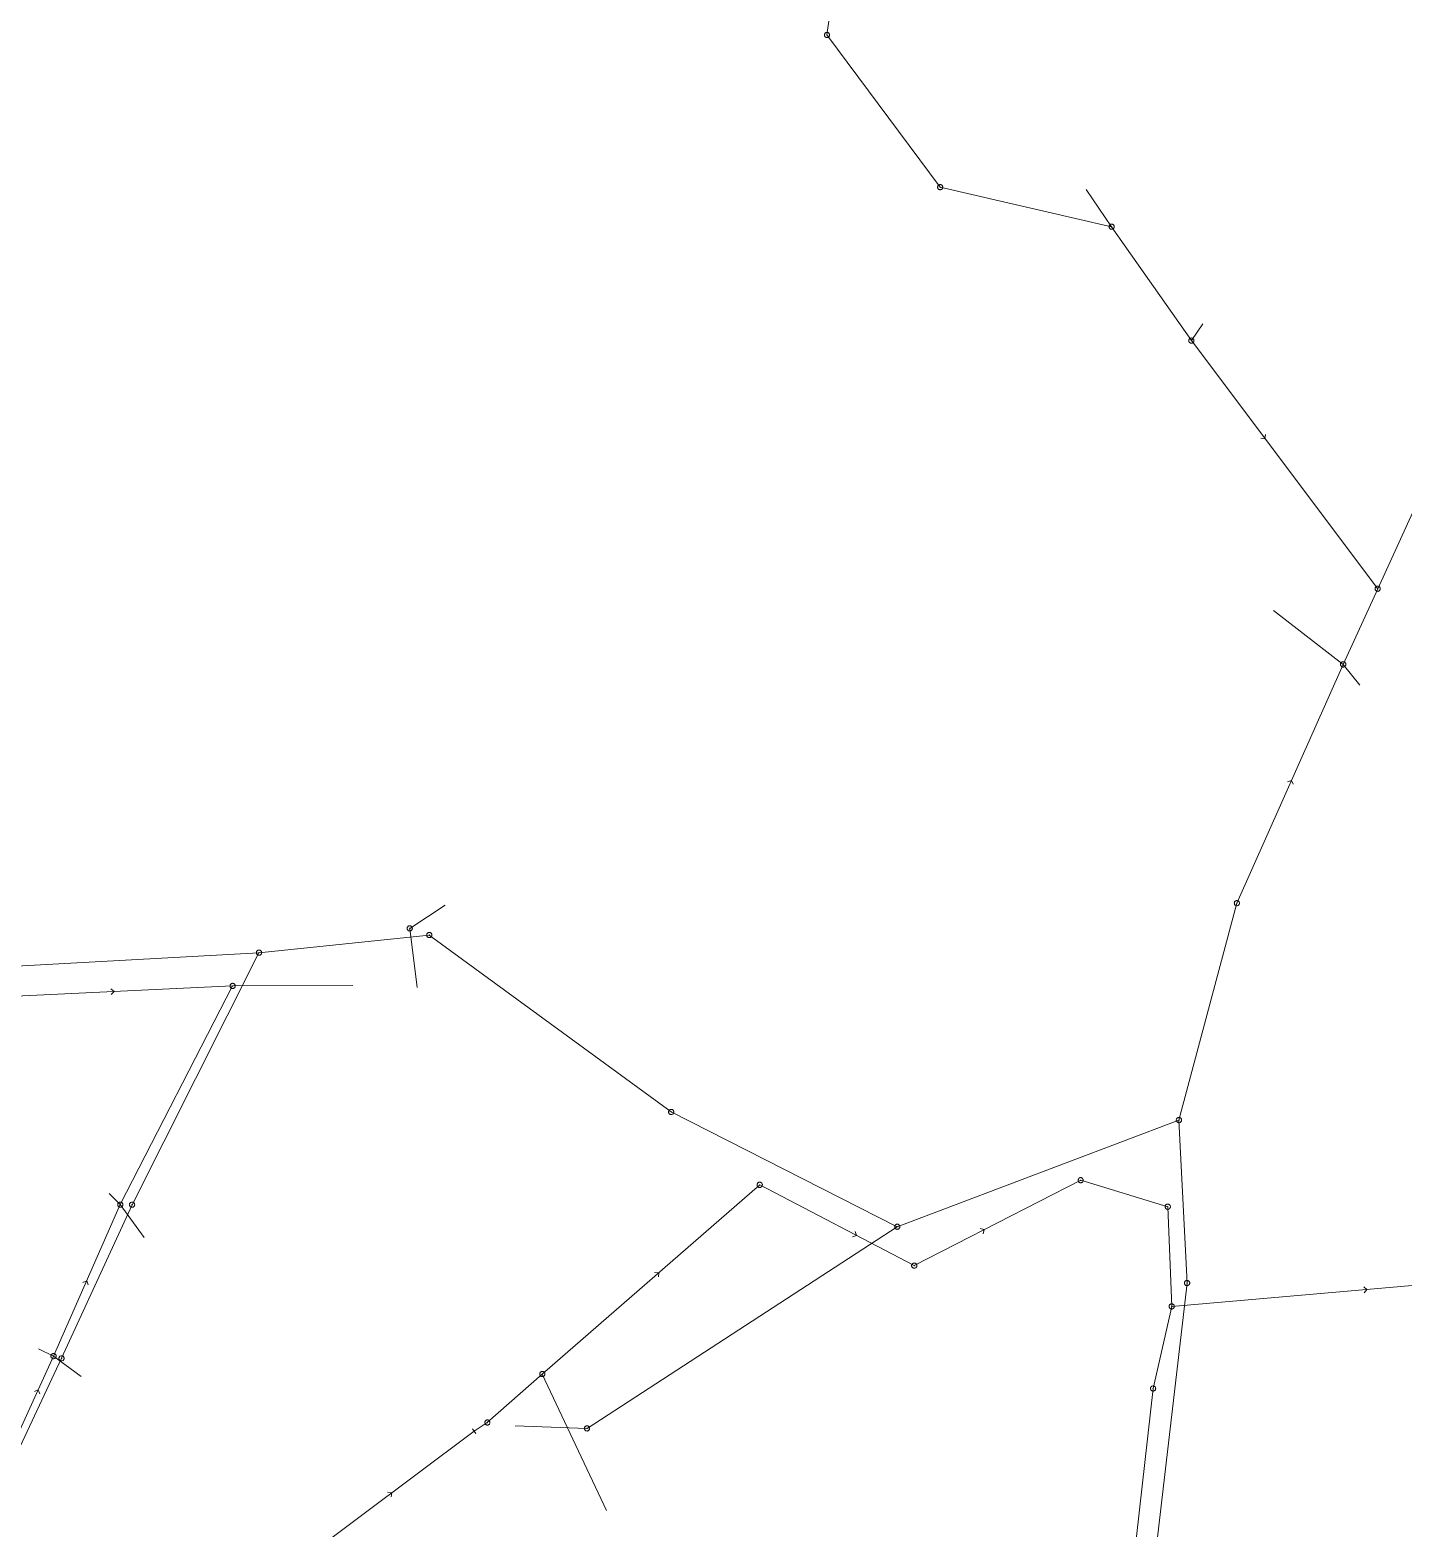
# Model space of a CAD drawing. Header units: metres. Extents: x 25504150 to 25508618, y 6694193 to 6702753.
# Drawn here: x 25504881.8 to 25505125.9, y 6697499.5 to 6697766 of the extents above; entities that cross this region are included whole.
import ezdxf

# ---------------------------------------------------------------- set-up
doc = ezdxf.new("R2010")
doc.units = ezdxf.units.M
for name, pattern in [('Sewer_node', [0]), ('Viemariputket', [0]), ('Viemarivarusteet', [0])]:
    doc.linetypes.add(name, pattern=pattern)
for name, color, linetype, lineweight in [('Sewer_node', 7, 'Sewer_node', 0), ('Viemariputket', 7, 'Viemariputket', 0), ('Viemarivarusteet', 7, 'Viemarivarusteet', 0)]:
    doc.layers.add(name, color=color, linetype=linetype, lineweight=lineweight)

msp = doc.modelspace()

# ---------------------------------------------------------------- linework, layer by layer
at = {"layer": 'Sewer_node', "color": 46, "linetype": 'Continuous', "true_color": 0x7f5f00}
msp.add_line((25504960.45, 6697517.16), (25504961.03, 6697516.33), dxfattribs=at)
at = {"layer": 'Sewer_node', "color": 46, "linetype": 'Continuous', "true_color": 0x7f5f00, "flags": 128}
for points, elevation in [([(25505023.96, 6697765.1), (25505023.95, 6697765.17), (25505023.94, 6697765.24), (25505023.91, 6697765.31), (25505023.87, 6697765.37), (25505023.83, 6697765.43), (25505023.77, 6697765.47), (25505023.71, 6697765.51), (25505023.64, 6697765.54), (25505023.57, 6697765.55), (25505023.5, 6697765.56), (25505023.43, 6697765.55), (25505023.36, 6697765.54), (25505023.29, 6697765.51), (25505023.23, 6697765.47), (25505023.17, 6697765.43), (25505023.13, 6697765.37), (25505023.09, 6697765.31), (25505023.06, 6697765.24), (25505023.05, 6697765.17), (25505023.04, 6697765.1), (25505023.05, 6697765.03), (25505023.06, 6697764.96), (25505023.09, 6697764.89), (25505023.13, 6697764.83), (25505023.17, 6697764.77), (25505023.23, 6697764.73), (25505023.29, 6697764.69), (25505023.36, 6697764.66), (25505023.43, 6697764.65), (25505023.5, 6697764.64), (25505023.57, 6697764.65), (25505023.64, 6697764.66), (25505023.71, 6697764.69), (25505023.77, 6697764.73), (25505023.83, 6697764.77), (25505023.87, 6697764.83), (25505023.91, 6697764.89), (25505023.94, 6697764.96), (25505023.95, 6697765.03)], 45.17), ([(25505044.09, 6697738.02), (25505044.08, 6697738.09), (25505044.07, 6697738.16), (25505044.04, 6697738.23), (25505044, 6697738.29), (25505043.96, 6697738.35), (25505043.9, 6697738.39), (25505043.84, 6697738.43), (25505043.77, 6697738.46), (25505043.7, 6697738.47), (25505043.63, 6697738.48), (25505043.56, 6697738.47), (25505043.49, 6697738.46), (25505043.42, 6697738.43), (25505043.36, 6697738.39), (25505043.3, 6697738.35), (25505043.26, 6697738.29), (25505043.22, 6697738.23), (25505043.19, 6697738.16), (25505043.18, 6697738.09), (25505043.17, 6697738.02), (25505043.18, 6697737.95), (25505043.19, 6697737.88), (25505043.22, 6697737.81), (25505043.26, 6697737.75), (25505043.3, 6697737.69), (25505043.36, 6697737.65), (25505043.42, 6697737.61), (25505043.49, 6697737.58), (25505043.56, 6697737.57), (25505043.63, 6697737.56), (25505043.7, 6697737.57), (25505043.77, 6697737.58), (25505043.84, 6697737.61), (25505043.9, 6697737.65), (25505043.96, 6697737.69), (25505044, 6697737.75), (25505044.04, 6697737.81), (25505044.07, 6697737.88), (25505044.08, 6697737.95)], 44.01), ([(25505074.59, 6697730.98), (25505074.58, 6697731.05), (25505074.57, 6697731.12), (25505074.54, 6697731.19), (25505074.5, 6697731.25), (25505074.46, 6697731.31), (25505074.4, 6697731.35), (25505074.34, 6697731.39), (25505074.27, 6697731.42), (25505074.2, 6697731.43), (25505074.13, 6697731.44), (25505074.06, 6697731.43), (25505073.99, 6697731.42), (25505073.92, 6697731.39), (25505073.86, 6697731.35), (25505073.8, 6697731.31), (25505073.76, 6697731.25), (25505073.72, 6697731.19), (25505073.69, 6697731.12), (25505073.68, 6697731.05), (25505073.67, 6697730.98), (25505073.68, 6697730.91), (25505073.69, 6697730.84), (25505073.72, 6697730.77), (25505073.76, 6697730.71), (25505073.8, 6697730.65), (25505073.86, 6697730.61), (25505073.92, 6697730.57), (25505073.99, 6697730.54), (25505074.06, 6697730.53), (25505074.13, 6697730.52), (25505074.2, 6697730.53), (25505074.27, 6697730.54), (25505074.34, 6697730.57), (25505074.4, 6697730.61), (25505074.46, 6697730.65), (25505074.5, 6697730.71), (25505074.54, 6697730.77), (25505074.57, 6697730.84), (25505074.58, 6697730.91)], 42.89), ([(25505088.77, 6697710.73), (25505088.76, 6697710.8), (25505088.75, 6697710.87), (25505088.72, 6697710.94), (25505088.68, 6697711), (25505088.64, 6697711.06), (25505088.58, 6697711.1), (25505088.52, 6697711.14), (25505088.45, 6697711.17), (25505088.38, 6697711.18), (25505088.31, 6697711.19), (25505088.24, 6697711.18), (25505088.17, 6697711.17), (25505088.1, 6697711.14), (25505088.04, 6697711.1), (25505087.98, 6697711.06), (25505087.94, 6697711), (25505087.9, 6697710.94), (25505087.87, 6697710.87), (25505087.86, 6697710.8), (25505087.85, 6697710.73), (25505087.86, 6697710.66), (25505087.87, 6697710.59), (25505087.9, 6697710.52), (25505087.94, 6697710.46), (25505087.98, 6697710.4), (25505088.04, 6697710.36), (25505088.1, 6697710.32), (25505088.17, 6697710.29), (25505088.24, 6697710.28), (25505088.31, 6697710.27), (25505088.38, 6697710.28), (25505088.45, 6697710.29), (25505088.52, 6697710.32), (25505088.58, 6697710.36), (25505088.64, 6697710.4), (25505088.68, 6697710.46), (25505088.72, 6697710.52), (25505088.75, 6697710.59), (25505088.76, 6697710.66)], 41.79), ([(25505121.9, 6697666.58), (25505121.89, 6697666.65), (25505121.88, 6697666.72), (25505121.85, 6697666.79), (25505121.81, 6697666.85), (25505121.77, 6697666.91), (25505121.71, 6697666.95), (25505121.65, 6697666.99), (25505121.58, 6697667.02), (25505121.51, 6697667.03), (25505121.44, 6697667.04), (25505121.37, 6697667.03), (25505121.3, 6697667.02), (25505121.23, 6697666.99), (25505121.17, 6697666.95), (25505121.11, 6697666.91), (25505121.07, 6697666.85), (25505121.03, 6697666.79), (25505121, 6697666.72), (25505120.99, 6697666.65), (25505120.98, 6697666.58), (25505120.99, 6697666.51), (25505121, 6697666.44), (25505121.03, 6697666.37), (25505121.07, 6697666.31), (25505121.11, 6697666.25), (25505121.17, 6697666.21), (25505121.23, 6697666.17), (25505121.3, 6697666.14), (25505121.37, 6697666.13), (25505121.44, 6697666.12), (25505121.51, 6697666.13), (25505121.58, 6697666.14), (25505121.65, 6697666.17), (25505121.71, 6697666.21), (25505121.77, 6697666.25), (25505121.81, 6697666.31), (25505121.85, 6697666.37), (25505121.88, 6697666.44), (25505121.89, 6697666.51)], 40.89), ([(25505115.77, 6697653.12), (25505115.76, 6697653.19), (25505115.75, 6697653.27), (25505115.72, 6697653.33), (25505115.68, 6697653.4), (25505115.63, 6697653.45), (25505115.58, 6697653.5), (25505115.51, 6697653.54), (25505115.45, 6697653.57), (25505115.37, 6697653.58), (25505115.3, 6697653.59), (25505115.23, 6697653.58), (25505115.15, 6697653.57), (25505115.09, 6697653.54), (25505115.02, 6697653.5), (25505114.97, 6697653.45), (25505114.92, 6697653.4), (25505114.88, 6697653.33), (25505114.85, 6697653.27), (25505114.84, 6697653.19), (25505114.83, 6697653.12), (25505114.84, 6697653.05), (25505114.85, 6697652.97), (25505114.88, 6697652.91), (25505114.92, 6697652.84), (25505114.97, 6697652.79), (25505115.02, 6697652.74), (25505115.09, 6697652.7), (25505115.15, 6697652.67), (25505115.23, 6697652.66), (25505115.3, 6697652.65), (25505115.37, 6697652.66), (25505115.45, 6697652.67), (25505115.51, 6697652.7), (25505115.58, 6697652.74), (25505115.63, 6697652.79), (25505115.68, 6697652.84), (25505115.72, 6697652.91), (25505115.75, 6697652.97), (25505115.76, 6697653.05)], 40.83), ([(25505096.86, 6697610.65), (25505096.85, 6697610.72), (25505096.84, 6697610.79), (25505096.81, 6697610.86), (25505096.77, 6697610.92), (25505096.73, 6697610.98), (25505096.67, 6697611.02), (25505096.61, 6697611.06), (25505096.54, 6697611.09), (25505096.47, 6697611.1), (25505096.4, 6697611.11), (25505096.33, 6697611.1), (25505096.26, 6697611.09), (25505096.19, 6697611.06), (25505096.13, 6697611.02), (25505096.07, 6697610.98), (25505096.03, 6697610.92), (25505095.99, 6697610.86), (25505095.96, 6697610.79), (25505095.95, 6697610.72), (25505095.94, 6697610.65), (25505095.95, 6697610.58), (25505095.96, 6697610.51), (25505095.99, 6697610.44), (25505096.03, 6697610.38), (25505096.07, 6697610.32), (25505096.13, 6697610.28), (25505096.19, 6697610.24), (25505096.26, 6697610.21), (25505096.33, 6697610.2), (25505096.4, 6697610.19), (25505096.47, 6697610.2), (25505096.54, 6697610.21), (25505096.61, 6697610.24), (25505096.67, 6697610.28), (25505096.73, 6697610.32), (25505096.77, 6697610.38), (25505096.81, 6697610.44), (25505096.84, 6697610.51), (25505096.85, 6697610.58)], 40.81), ([(25504949.76, 6697606.16), (25504949.75, 6697606.23), (25504949.74, 6697606.3), (25504949.71, 6697606.37), (25504949.67, 6697606.43), (25504949.63, 6697606.49), (25504949.57, 6697606.53), (25504949.51, 6697606.57), (25504949.44, 6697606.6), (25504949.37, 6697606.61), (25504949.3, 6697606.62), (25504949.23, 6697606.61), (25504949.16, 6697606.6), (25504949.09, 6697606.57), (25504949.03, 6697606.53), (25504948.97, 6697606.49), (25504948.93, 6697606.43), (25504948.89, 6697606.37), (25504948.86, 6697606.3), (25504948.85, 6697606.23), (25504948.84, 6697606.16), (25504948.85, 6697606.09), (25504948.86, 6697606.02), (25504948.89, 6697605.95), (25504948.93, 6697605.89), (25504948.97, 6697605.83), (25504949.03, 6697605.79), (25504949.09, 6697605.75), (25504949.16, 6697605.72), (25504949.23, 6697605.71), (25504949.3, 6697605.7), (25504949.37, 6697605.71), (25504949.44, 6697605.72), (25504949.51, 6697605.75), (25504949.57, 6697605.79), (25504949.63, 6697605.83), (25504949.67, 6697605.89), (25504949.71, 6697605.95), (25504949.74, 6697606.02), (25504949.75, 6697606.09)], 100), ([(25504918.25, 6697595.93), (25504918.24, 6697596), (25504918.23, 6697596.07), (25504918.2, 6697596.14), (25504918.16, 6697596.2), (25504918.12, 6697596.26), (25504918.06, 6697596.3), (25504918, 6697596.34), (25504917.93, 6697596.37), (25504917.86, 6697596.38), (25504917.79, 6697596.39), (25504917.72, 6697596.38), (25504917.65, 6697596.37), (25504917.58, 6697596.34), (25504917.52, 6697596.3), (25504917.46, 6697596.26), (25504917.42, 6697596.2), (25504917.38, 6697596.14), (25504917.35, 6697596.07), (25504917.34, 6697596), (25504917.33, 6697595.93), (25504917.34, 6697595.86), (25504917.35, 6697595.79), (25504917.38, 6697595.72), (25504917.42, 6697595.66), (25504917.46, 6697595.6), (25504917.52, 6697595.56), (25504917.58, 6697595.52), (25504917.65, 6697595.49), (25504917.72, 6697595.48), (25504917.79, 6697595.47), (25504917.86, 6697595.48), (25504917.93, 6697595.49), (25504918, 6697595.52), (25504918.06, 6697595.56), (25504918.12, 6697595.6), (25504918.16, 6697595.66), (25504918.2, 6697595.72), (25504918.23, 6697595.79), (25504918.24, 6697595.86)], 42.06), ([(25505012.02, 6697560.54), (25505012.01, 6697560.61), (25505012, 6697560.69), (25505011.97, 6697560.75), (25505011.93, 6697560.82), (25505011.88, 6697560.87), (25505011.83, 6697560.92), (25505011.76, 6697560.96), (25505011.7, 6697560.99), (25505011.62, 6697561), (25505011.55, 6697561.01), (25505011.48, 6697561), (25505011.4, 6697560.99), (25505011.34, 6697560.96), (25505011.27, 6697560.92), (25505011.22, 6697560.87), (25505011.17, 6697560.82), (25505011.13, 6697560.75), (25505011.1, 6697560.69), (25505011.09, 6697560.61), (25505011.08, 6697560.54), (25505011.09, 6697560.47), (25505011.1, 6697560.39), (25505011.13, 6697560.33), (25505011.17, 6697560.26), (25505011.22, 6697560.21), (25505011.27, 6697560.16), (25505011.34, 6697560.12), (25505011.4, 6697560.09), (25505011.48, 6697560.08), (25505011.55, 6697560.07), (25505011.62, 6697560.08), (25505011.7, 6697560.09), (25505011.76, 6697560.12), (25505011.83, 6697560.16), (25505011.88, 6697560.21), (25505011.93, 6697560.26), (25505011.97, 6697560.33), (25505012, 6697560.39), (25505012.01, 6697560.47)], 41.2), ([(25505069.08, 6697561.37), (25505069.07, 6697561.44), (25505069.06, 6697561.51), (25505069.03, 6697561.58), (25505068.99, 6697561.64), (25505068.95, 6697561.7), (25505068.89, 6697561.74), (25505068.83, 6697561.78), (25505068.76, 6697561.81), (25505068.69, 6697561.82), (25505068.62, 6697561.83), (25505068.55, 6697561.82), (25505068.48, 6697561.81), (25505068.41, 6697561.78), (25505068.35, 6697561.74), (25505068.29, 6697561.7), (25505068.25, 6697561.64), (25505068.21, 6697561.58), (25505068.18, 6697561.51), (25505068.17, 6697561.44), (25505068.16, 6697561.37), (25505068.17, 6697561.3), (25505068.18, 6697561.23), (25505068.21, 6697561.16), (25505068.25, 6697561.1), (25505068.29, 6697561.04), (25505068.35, 6697561), (25505068.41, 6697560.96), (25505068.48, 6697560.93), (25505068.55, 6697560.92), (25505068.62, 6697560.91), (25505068.69, 6697560.92), (25505068.76, 6697560.93), (25505068.83, 6697560.96), (25505068.89, 6697561), (25505068.95, 6697561.04), (25505068.99, 6697561.1), (25505069.03, 6697561.16), (25505069.06, 6697561.23), (25505069.07, 6697561.3)], 41.84), ([(25504898.27, 6697557.02), (25504898.26, 6697557.09), (25504898.25, 6697557.16), (25504898.22, 6697557.23), (25504898.18, 6697557.29), (25504898.14, 6697557.35), (25504898.08, 6697557.39), (25504898.02, 6697557.43), (25504897.95, 6697557.46), (25504897.88, 6697557.47), (25504897.81, 6697557.48), (25504897.74, 6697557.47), (25504897.67, 6697557.46), (25504897.6, 6697557.43), (25504897.54, 6697557.39), (25504897.48, 6697557.35), (25504897.44, 6697557.29), (25504897.4, 6697557.23), (25504897.37, 6697557.16), (25504897.36, 6697557.09), (25504897.35, 6697557.02), (25504897.36, 6697556.95), (25504897.37, 6697556.88), (25504897.4, 6697556.81), (25504897.44, 6697556.75), (25504897.48, 6697556.69), (25504897.54, 6697556.65), (25504897.6, 6697556.61), (25504897.67, 6697556.58), (25504897.74, 6697556.57), (25504897.81, 6697556.56), (25504897.88, 6697556.57), (25504897.95, 6697556.58), (25504898.02, 6697556.61), (25504898.08, 6697556.65), (25504898.14, 6697556.69), (25504898.18, 6697556.75), (25504898.22, 6697556.81), (25504898.25, 6697556.88), (25504898.26, 6697556.95)], 41.76), ([(25505084.58, 6697556.64), (25505084.57, 6697556.71), (25505084.56, 6697556.79), (25505084.53, 6697556.85), (25505084.49, 6697556.92), (25505084.44, 6697556.97), (25505084.39, 6697557.02), (25505084.32, 6697557.06), (25505084.26, 6697557.09), (25505084.18, 6697557.1), (25505084.11, 6697557.11), (25505084.04, 6697557.1), (25505083.96, 6697557.09), (25505083.9, 6697557.06), (25505083.83, 6697557.02), (25505083.78, 6697556.97), (25505083.73, 6697556.92), (25505083.69, 6697556.85), (25505083.66, 6697556.79), (25505083.65, 6697556.71), (25505083.64, 6697556.64), (25505083.65, 6697556.57), (25505083.66, 6697556.49), (25505083.69, 6697556.43), (25505083.73, 6697556.36), (25505083.78, 6697556.31), (25505083.83, 6697556.26), (25505083.9, 6697556.22), (25505083.96, 6697556.19), (25505084.04, 6697556.18), (25505084.11, 6697556.17), (25505084.18, 6697556.18), (25505084.26, 6697556.19), (25505084.32, 6697556.22), (25505084.39, 6697556.26), (25505084.44, 6697556.31), (25505084.49, 6697556.36), (25505084.53, 6697556.43), (25505084.56, 6697556.49), (25505084.57, 6697556.57)], 41.67), ([(25505039.47, 6697546.17), (25505039.46, 6697546.24), (25505039.45, 6697546.31), (25505039.42, 6697546.38), (25505039.38, 6697546.44), (25505039.34, 6697546.5), (25505039.28, 6697546.54), (25505039.22, 6697546.58), (25505039.15, 6697546.61), (25505039.08, 6697546.62), (25505039.01, 6697546.63), (25505038.94, 6697546.62), (25505038.87, 6697546.61), (25505038.8, 6697546.58), (25505038.74, 6697546.54), (25505038.68, 6697546.5), (25505038.64, 6697546.44), (25505038.6, 6697546.38), (25505038.57, 6697546.31), (25505038.56, 6697546.24), (25505038.55, 6697546.17), (25505038.56, 6697546.1), (25505038.57, 6697546.03), (25505038.6, 6697545.96), (25505038.64, 6697545.9), (25505038.68, 6697545.84), (25505038.74, 6697545.8), (25505038.8, 6697545.76), (25505038.87, 6697545.73), (25505038.94, 6697545.72), (25505039.01, 6697545.71), (25505039.08, 6697545.72), (25505039.15, 6697545.73), (25505039.22, 6697545.76), (25505039.28, 6697545.8), (25505039.34, 6697545.84), (25505039.38, 6697545.9), (25505039.42, 6697545.96), (25505039.45, 6697546.03), (25505039.46, 6697546.1)], 41.46), ([(25505085.27, 6697538.91), (25505085.26, 6697538.98), (25505085.25, 6697539.05), (25505085.22, 6697539.12), (25505085.18, 6697539.18), (25505085.14, 6697539.24), (25505085.08, 6697539.28), (25505085.02, 6697539.32), (25505084.95, 6697539.35), (25505084.88, 6697539.36), (25505084.81, 6697539.37), (25505084.74, 6697539.36), (25505084.67, 6697539.35), (25505084.6, 6697539.32), (25505084.54, 6697539.28), (25505084.48, 6697539.24), (25505084.44, 6697539.18), (25505084.4, 6697539.12), (25505084.37, 6697539.05), (25505084.36, 6697538.98), (25505084.35, 6697538.91), (25505084.36, 6697538.84), (25505084.37, 6697538.77), (25505084.4, 6697538.7), (25505084.44, 6697538.64), (25505084.48, 6697538.58), (25505084.54, 6697538.54), (25505084.6, 6697538.5), (25505084.67, 6697538.47), (25505084.74, 6697538.46), (25505084.81, 6697538.45), (25505084.88, 6697538.46), (25505084.95, 6697538.47), (25505085.02, 6697538.5), (25505085.08, 6697538.54), (25505085.14, 6697538.58), (25505085.18, 6697538.64), (25505085.22, 6697538.7), (25505085.25, 6697538.77), (25505085.26, 6697538.84)], 41.65), ([(25504886.41, 6697530.07), (25504886.4, 6697530.14), (25504886.39, 6697530.22), (25504886.36, 6697530.28), (25504886.32, 6697530.35), (25504886.27, 6697530.4), (25504886.22, 6697530.45), (25504886.15, 6697530.49), (25504886.09, 6697530.52), (25504886.01, 6697530.53), (25504885.94, 6697530.54), (25504885.87, 6697530.53), (25504885.79, 6697530.52), (25504885.73, 6697530.49), (25504885.66, 6697530.45), (25504885.61, 6697530.4), (25504885.56, 6697530.35), (25504885.52, 6697530.28), (25504885.49, 6697530.22), (25504885.48, 6697530.14), (25504885.47, 6697530.07), (25504885.48, 6697530), (25504885.49, 6697529.92), (25504885.52, 6697529.86), (25504885.56, 6697529.79), (25504885.61, 6697529.74), (25504885.66, 6697529.69), (25504885.73, 6697529.65), (25504885.79, 6697529.62), (25504885.87, 6697529.61), (25504885.94, 6697529.6), (25504886.01, 6697529.61), (25504886.09, 6697529.62), (25504886.15, 6697529.65), (25504886.22, 6697529.69), (25504886.27, 6697529.74), (25504886.32, 6697529.79), (25504886.36, 6697529.86), (25504886.39, 6697529.92), (25504886.4, 6697530)], 41.76), ([(25504973.33, 6697526.88), (25504973.32, 6697526.95), (25504973.31, 6697527.02), (25504973.28, 6697527.09), (25504973.24, 6697527.15), (25504973.2, 6697527.21), (25504973.14, 6697527.25), (25504973.08, 6697527.29), (25504973.01, 6697527.32), (25504972.94, 6697527.33), (25504972.87, 6697527.34), (25504972.8, 6697527.33), (25504972.73, 6697527.32), (25504972.66, 6697527.29), (25504972.6, 6697527.25), (25504972.54, 6697527.21), (25504972.5, 6697527.15), (25504972.46, 6697527.09), (25504972.43, 6697527.02), (25504972.42, 6697526.95), (25504972.41, 6697526.88), (25504972.42, 6697526.81), (25504972.43, 6697526.74), (25504972.46, 6697526.67), (25504972.5, 6697526.61), (25504972.54, 6697526.55), (25504972.6, 6697526.51), (25504972.66, 6697526.47), (25504972.73, 6697526.44), (25504972.8, 6697526.43), (25504972.87, 6697526.42), (25504972.94, 6697526.43), (25504973.01, 6697526.44), (25504973.08, 6697526.47), (25504973.14, 6697526.51), (25504973.2, 6697526.55), (25504973.24, 6697526.61), (25504973.28, 6697526.67), (25504973.31, 6697526.74), (25504973.32, 6697526.81)], 41.12), ([(25505081.96, 6697524.31), (25505081.95, 6697524.38), (25505081.94, 6697524.45), (25505081.91, 6697524.52), (25505081.87, 6697524.58), (25505081.83, 6697524.64), (25505081.77, 6697524.68), (25505081.71, 6697524.72), (25505081.64, 6697524.75), (25505081.57, 6697524.76), (25505081.5, 6697524.77), (25505081.43, 6697524.76), (25505081.36, 6697524.75), (25505081.29, 6697524.72), (25505081.23, 6697524.68), (25505081.17, 6697524.64), (25505081.13, 6697524.58), (25505081.09, 6697524.52), (25505081.06, 6697524.45), (25505081.05, 6697524.38), (25505081.04, 6697524.31), (25505081.05, 6697524.24), (25505081.06, 6697524.17), (25505081.09, 6697524.1), (25505081.13, 6697524.04), (25505081.17, 6697523.98), (25505081.23, 6697523.94), (25505081.29, 6697523.9), (25505081.36, 6697523.87), (25505081.43, 6697523.86), (25505081.5, 6697523.85), (25505081.57, 6697523.86), (25505081.64, 6697523.87), (25505081.71, 6697523.9), (25505081.77, 6697523.94), (25505081.83, 6697523.98), (25505081.87, 6697524.04), (25505081.91, 6697524.1), (25505081.94, 6697524.17), (25505081.95, 6697524.24)], 41.73), ([(25504963.55, 6697518.26), (25504963.54, 6697518.33), (25504963.53, 6697518.4), (25504963.5, 6697518.47), (25504963.46, 6697518.53), (25504963.42, 6697518.59), (25504963.36, 6697518.63), (25504963.3, 6697518.67), (25504963.23, 6697518.7), (25504963.16, 6697518.71), (25504963.09, 6697518.72), (25504963.02, 6697518.71), (25504962.95, 6697518.7), (25504962.88, 6697518.67), (25504962.82, 6697518.63), (25504962.76, 6697518.59), (25504962.72, 6697518.53), (25504962.68, 6697518.47), (25504962.65, 6697518.4), (25504962.64, 6697518.33), (25504962.63, 6697518.26), (25504962.64, 6697518.19), (25504962.65, 6697518.12), (25504962.68, 6697518.05), (25504962.72, 6697517.99), (25504962.76, 6697517.93), (25504962.82, 6697517.89), (25504962.88, 6697517.85), (25504962.95, 6697517.82), (25504963.02, 6697517.81), (25504963.09, 6697517.8), (25504963.16, 6697517.81), (25504963.23, 6697517.82), (25504963.3, 6697517.85), (25504963.36, 6697517.89), (25504963.42, 6697517.93), (25504963.46, 6697517.99), (25504963.5, 6697518.05), (25504963.53, 6697518.12), (25504963.54, 6697518.19)], 41.49)]:
    msp.add_lwpolyline(points, close=True, dxfattribs=dict(at, elevation=elevation))
for points in [[(25505100.65, 6697693.38), (25505101.4, 6697693.28), (25505101.5, 6697694.02)], [(25505106.41, 6697631.8), (25505106.12, 6697632.49), (25505105.43, 6697632.22)], [(25504896.21, 6697594.38), (25504896.7, 6697594.95), (25504896.14, 6697595.44)], [(25505028.05, 6697551.3), (25505028.77, 6697551.53), (25505028.54, 6697552.24)], [(25505051.25, 6697551.85), (25505051.47, 6697552.57), (25505050.77, 6697552.8)], [(25504993.54, 6697544.15), (25504993.58, 6697544.9), (25504992.84, 6697544.95)], [(25504892.13, 6697542.78), (25504891.84, 6697543.47), (25504891.15, 6697543.19)], [(25505119.06, 6697541.31), (25505119.53, 6697541.9), (25505118.95, 6697542.37)], [(25504883.51, 6697523.36), (25504883.23, 6697524.05), (25504882.54, 6697523.78)], [(25504946, 6697505.02), (25504946.1, 6697505.76), (25504945.36, 6697505.87)]]:
    msp.add_lwpolyline(points, dxfattribs=at)
at = {"layer": 'Sewer_node', "color": 252, "linetype": 'Continuous', "lineweight": 9, "true_color": 0x848484, "flags": 128}
for points, elevation in [([(25504953.23, 6697604.98), (25504953.22, 6697605.05), (25504953.21, 6697605.12), (25504953.18, 6697605.19), (25504953.14, 6697605.25), (25504953.1, 6697605.31), (25504953.04, 6697605.35), (25504952.98, 6697605.39), (25504952.91, 6697605.42), (25504952.84, 6697605.43), (25504952.77, 6697605.44), (25504952.7, 6697605.43), (25504952.63, 6697605.42), (25504952.56, 6697605.39), (25504952.5, 6697605.35), (25504952.44, 6697605.31), (25504952.4, 6697605.25), (25504952.36, 6697605.19), (25504952.33, 6697605.12), (25504952.32, 6697605.05), (25504952.31, 6697604.98), (25504952.32, 6697604.91), (25504952.33, 6697604.84), (25504952.36, 6697604.77), (25504952.4, 6697604.71), (25504952.44, 6697604.65), (25504952.5, 6697604.61), (25504952.56, 6697604.57), (25504952.63, 6697604.54), (25504952.7, 6697604.53), (25504952.77, 6697604.52), (25504952.84, 6697604.53), (25504952.91, 6697604.54), (25504952.98, 6697604.57), (25504953.04, 6697604.61), (25504953.1, 6697604.65), (25504953.14, 6697604.71), (25504953.18, 6697604.77), (25504953.21, 6697604.84), (25504953.22, 6697604.91)], 42.34), ([(25504922.95, 6697601.84), (25504922.94, 6697601.91), (25504922.93, 6697601.99), (25504922.9, 6697602.05), (25504922.86, 6697602.12), (25504922.81, 6697602.17), (25504922.76, 6697602.22), (25504922.69, 6697602.26), (25504922.63, 6697602.29), (25504922.55, 6697602.3), (25504922.48, 6697602.31), (25504922.41, 6697602.3), (25504922.33, 6697602.29), (25504922.27, 6697602.26), (25504922.2, 6697602.22), (25504922.15, 6697602.17), (25504922.1, 6697602.12), (25504922.06, 6697602.05), (25504922.03, 6697601.99), (25504922.02, 6697601.91), (25504922.01, 6697601.84), (25504922.02, 6697601.77), (25504922.03, 6697601.69), (25504922.06, 6697601.63), (25504922.1, 6697601.56), (25504922.15, 6697601.51), (25504922.2, 6697601.46), (25504922.27, 6697601.42), (25504922.33, 6697601.39), (25504922.41, 6697601.38), (25504922.48, 6697601.37), (25504922.55, 6697601.38), (25504922.63, 6697601.39), (25504922.69, 6697601.42), (25504922.76, 6697601.46), (25504922.81, 6697601.51), (25504922.86, 6697601.56), (25504922.9, 6697601.63), (25504922.93, 6697601.69), (25504922.94, 6697601.77)], 42.01), ([(25504996.25, 6697573.51), (25504996.24, 6697573.58), (25504996.23, 6697573.65), (25504996.2, 6697573.72), (25504996.16, 6697573.78), (25504996.12, 6697573.84), (25504996.06, 6697573.88), (25504996, 6697573.92), (25504995.93, 6697573.95), (25504995.86, 6697573.96), (25504995.79, 6697573.97), (25504995.72, 6697573.96), (25504995.65, 6697573.95), (25504995.58, 6697573.92), (25504995.52, 6697573.88), (25504995.46, 6697573.84), (25504995.42, 6697573.78), (25504995.38, 6697573.72), (25504995.35, 6697573.65), (25504995.34, 6697573.58), (25504995.33, 6697573.51), (25504995.34, 6697573.44), (25504995.35, 6697573.37), (25504995.38, 6697573.3), (25504995.42, 6697573.24), (25504995.46, 6697573.18), (25504995.52, 6697573.14), (25504995.58, 6697573.1), (25504995.65, 6697573.07), (25504995.72, 6697573.06), (25504995.79, 6697573.05), (25504995.86, 6697573.06), (25504995.93, 6697573.07), (25504996, 6697573.1), (25504996.06, 6697573.14), (25504996.12, 6697573.18), (25504996.16, 6697573.24), (25504996.2, 6697573.3), (25504996.23, 6697573.37), (25504996.24, 6697573.44)], 41.39), ([(25505086.56, 6697572.06), (25505086.55, 6697572.13), (25505086.54, 6697572.21), (25505086.51, 6697572.27), (25505086.47, 6697572.34), (25505086.42, 6697572.39), (25505086.37, 6697572.44), (25505086.3, 6697572.48), (25505086.24, 6697572.51), (25505086.16, 6697572.52), (25505086.09, 6697572.53), (25505086.02, 6697572.52), (25505085.94, 6697572.51), (25505085.88, 6697572.48), (25505085.81, 6697572.44), (25505085.76, 6697572.39), (25505085.71, 6697572.34), (25505085.67, 6697572.27), (25505085.64, 6697572.21), (25505085.63, 6697572.13), (25505085.62, 6697572.06), (25505085.63, 6697571.99), (25505085.64, 6697571.91), (25505085.67, 6697571.85), (25505085.71, 6697571.78), (25505085.76, 6697571.73), (25505085.81, 6697571.68), (25505085.88, 6697571.64), (25505085.94, 6697571.61), (25505086.02, 6697571.6), (25505086.09, 6697571.59), (25505086.16, 6697571.6), (25505086.24, 6697571.61), (25505086.3, 6697571.64), (25505086.37, 6697571.68), (25505086.42, 6697571.73), (25505086.47, 6697571.78), (25505086.51, 6697571.85), (25505086.54, 6697571.91), (25505086.55, 6697571.99)], 41.73), ([(25504900.38, 6697557.01), (25504900.37, 6697557.08), (25504900.36, 6697557.15), (25504900.33, 6697557.22), (25504900.29, 6697557.28), (25504900.25, 6697557.34), (25504900.19, 6697557.38), (25504900.13, 6697557.42), (25504900.06, 6697557.45), (25504899.99, 6697557.46), (25504899.92, 6697557.47), (25504899.85, 6697557.46), (25504899.78, 6697557.45), (25504899.71, 6697557.42), (25504899.65, 6697557.38), (25504899.59, 6697557.34), (25504899.55, 6697557.28), (25504899.51, 6697557.22), (25504899.48, 6697557.15), (25504899.47, 6697557.08), (25504899.46, 6697557.01), (25504899.47, 6697556.94), (25504899.48, 6697556.87), (25504899.51, 6697556.8), (25504899.55, 6697556.74), (25504899.59, 6697556.68), (25504899.65, 6697556.64), (25504899.71, 6697556.6), (25504899.78, 6697556.57), (25504899.85, 6697556.56), (25504899.92, 6697556.55), (25504899.99, 6697556.56), (25504900.06, 6697556.57), (25504900.13, 6697556.6), (25504900.19, 6697556.64), (25504900.25, 6697556.68), (25504900.29, 6697556.74), (25504900.33, 6697556.8), (25504900.36, 6697556.87), (25504900.37, 6697556.94)], 41.55), ([(25505036.45, 6697553.08), (25505036.44, 6697553.15), (25505036.43, 6697553.22), (25505036.4, 6697553.29), (25505036.36, 6697553.35), (25505036.32, 6697553.41), (25505036.26, 6697553.45), (25505036.2, 6697553.49), (25505036.13, 6697553.52), (25505036.06, 6697553.53), (25505035.99, 6697553.54), (25505035.92, 6697553.53), (25505035.85, 6697553.52), (25505035.78, 6697553.49), (25505035.72, 6697553.45), (25505035.66, 6697553.41), (25505035.62, 6697553.35), (25505035.58, 6697553.29), (25505035.55, 6697553.22), (25505035.54, 6697553.15), (25505035.53, 6697553.08), (25505035.54, 6697553.01), (25505035.55, 6697552.94), (25505035.58, 6697552.87), (25505035.62, 6697552.81), (25505035.66, 6697552.75), (25505035.72, 6697552.71), (25505035.78, 6697552.67), (25505035.85, 6697552.64), (25505035.92, 6697552.63), (25505035.99, 6697552.62), (25505036.06, 6697552.63), (25505036.13, 6697552.64), (25505036.2, 6697552.67), (25505036.26, 6697552.71), (25505036.32, 6697552.75), (25505036.36, 6697552.81), (25505036.4, 6697552.87), (25505036.43, 6697552.94), (25505036.44, 6697553.01)], 41.91), ([(25505088.02, 6697543.07), (25505088.01, 6697543.14), (25505088, 6697543.22), (25505087.97, 6697543.28), (25505087.93, 6697543.35), (25505087.88, 6697543.4), (25505087.83, 6697543.45), (25505087.76, 6697543.49), (25505087.7, 6697543.52), (25505087.62, 6697543.53), (25505087.55, 6697543.54), (25505087.48, 6697543.53), (25505087.4, 6697543.52), (25505087.34, 6697543.49), (25505087.27, 6697543.45), (25505087.22, 6697543.4), (25505087.17, 6697543.35), (25505087.13, 6697543.28), (25505087.1, 6697543.22), (25505087.09, 6697543.14), (25505087.08, 6697543.07), (25505087.09, 6697543), (25505087.1, 6697542.92), (25505087.13, 6697542.86), (25505087.17, 6697542.79), (25505087.22, 6697542.74), (25505087.27, 6697542.69), (25505087.34, 6697542.65), (25505087.4, 6697542.62), (25505087.48, 6697542.61), (25505087.55, 6697542.6), (25505087.62, 6697542.61), (25505087.7, 6697542.62), (25505087.76, 6697542.65), (25505087.83, 6697542.69), (25505087.88, 6697542.74), (25505087.93, 6697542.79), (25505087.97, 6697542.86), (25505088, 6697542.92), (25505088.01, 6697543)], 41.46), ([(25504887.82, 6697529.68), (25504887.81, 6697529.75), (25504887.8, 6697529.82), (25504887.77, 6697529.89), (25504887.73, 6697529.95), (25504887.69, 6697530.01), (25504887.63, 6697530.05), (25504887.57, 6697530.09), (25504887.5, 6697530.12), (25504887.43, 6697530.13), (25504887.36, 6697530.14), (25504887.29, 6697530.13), (25504887.22, 6697530.12), (25504887.15, 6697530.09), (25504887.09, 6697530.05), (25504887.03, 6697530.01), (25504886.99, 6697529.95), (25504886.95, 6697529.89), (25504886.92, 6697529.82), (25504886.91, 6697529.75), (25504886.9, 6697529.68), (25504886.91, 6697529.61), (25504886.92, 6697529.54), (25504886.95, 6697529.47), (25504886.99, 6697529.41), (25504887.03, 6697529.35), (25504887.09, 6697529.31), (25504887.15, 6697529.27), (25504887.22, 6697529.24), (25504887.29, 6697529.23), (25504887.36, 6697529.22), (25504887.43, 6697529.23), (25504887.5, 6697529.24), (25504887.57, 6697529.27), (25504887.63, 6697529.31), (25504887.69, 6697529.35), (25504887.73, 6697529.41), (25504887.77, 6697529.47), (25504887.8, 6697529.54), (25504887.81, 6697529.61)], 41.56), ([(25504981.28, 6697517.21), (25504981.27, 6697517.28), (25504981.26, 6697517.35), (25504981.23, 6697517.42), (25504981.19, 6697517.48), (25504981.15, 6697517.54), (25504981.09, 6697517.58), (25504981.03, 6697517.62), (25504980.96, 6697517.65), (25504980.89, 6697517.66), (25504980.82, 6697517.67), (25504980.75, 6697517.66), (25504980.68, 6697517.65), (25504980.61, 6697517.62), (25504980.55, 6697517.58), (25504980.49, 6697517.54), (25504980.45, 6697517.48), (25504980.41, 6697517.42), (25504980.38, 6697517.35), (25504980.37, 6697517.28), (25504980.36, 6697517.21), (25504980.37, 6697517.14), (25504980.38, 6697517.07), (25504980.41, 6697517), (25504980.45, 6697516.94), (25504980.49, 6697516.88), (25504980.55, 6697516.84), (25504980.61, 6697516.8), (25504980.68, 6697516.77), (25504980.75, 6697516.76), (25504980.82, 6697516.75), (25504980.89, 6697516.76), (25504980.96, 6697516.77), (25504981.03, 6697516.8), (25504981.09, 6697516.84), (25504981.15, 6697516.88), (25504981.19, 6697516.94), (25504981.23, 6697517), (25504981.26, 6697517.07), (25504981.27, 6697517.14)], 42.03)]:
    msp.add_lwpolyline(points, close=True, dxfattribs=dict(at, elevation=elevation))
at = {"layer": 'Viemariputket', "color": 1, "linetype": 'Continuous', "lineweight": 15}
for p, q in [((25505023.5, 6697765.1), (25505027.38, 6697792.49)), ((25505043.63, 6697738.02), (25505023.5, 6697765.1)), ((25505074.13, 6697730.98), (25505043.63, 6697738.02)), ((25505074.13, 6697730.98), (25505069.57, 6697737.58)), ((25505088.31, 6697710.73), (25505074.13, 6697730.98)), ((25505088.31, 6697710.73), (25505090.32, 6697713.69)), ((25505121.44, 6697666.58, 37.91), (25505088.31, 6697710.73, 39)), ((25505130.46, 6697686.3, 37.8), (25505121.44, 6697666.58, 37.6)), ((25505121.44, 6697666.58, 37.59), (25505115.3, 6697653.12, 37.59)), ((25505115.3, 6697653.12, 37.7), (25505102.89, 6697662.74, 38.19)), ((25505115.3, 6697653.12, 37.58), (25505096.4, 6697610.65)), ((25505115.3, 6697653.12, 39.03), (25505118.28, 6697649.41, 39.07)), ((25504949.3, 6697606.16, 97.44), (25504955.57, 6697610.27, 38.75)), ((25504949.3, 6697606.16, 97.43), (25504950.64, 6697595.64, 38.75)), ((25504876.72, 6697594.01, 38.95), (25504917.79, 6697595.93, 38.77)), ((25504897.81, 6697557.02), (25504917.79, 6697595.93)), ((25504917.79, 6697595.93), (25504939.19, 6697596)), ((25505011.55, 6697560.54, 38.03), (25504972.87, 6697526.88, 38.27)), ((25505039.01, 6697546.17), (25505011.55, 6697560.54)), ((25505068.62, 6697561.37), (25505039.01, 6697546.17)), ((25505084.11, 6697556.64), (25505068.62, 6697561.37)), ((25504897.81, 6697557.02), (25504895.82, 6697559)), ((25504885.94, 6697530.07), (25504897.81, 6697557.02)), ((25504897.81, 6697557.02), (25504902.07, 6697551.15)), ((25505084.11, 6697556.64, 37.37), (25505084.81, 6697538.91, 37.25)), ((25505084.81, 6697538.91, 37.25), (25505154.61, 6697544.97, 36.75)), ((25505081.5, 6697524.31, 37.78), (25505084.81, 6697538.91, 37.3)), ((25504885.94, 6697530.07), (25504883.28, 6697531.38)), ((25504876.95, 6697510.23), (25504885.94, 6697530.07)), ((25504885.94, 6697530.07), (25504890.83, 6697526.46)), ((25504972.87, 6697526.88, 38.27), (25504963.09, 6697518.26, 38.53)), ((25504972.87, 6697526.88, 38.33), (25504984.29, 6697502.59)), ((25505077.98, 6697493.04, 38.26), (25505081.5, 6697524.31, 37.79)), ((25504963.09, 6697518.26), (25504960.75, 6697516.73)), ((25504960.75, 6697516.73, 38.79), (25504930.07, 6697493.76, 38.91))]:
    msp.add_line(p, q, dxfattribs=at)
at = {"layer": 'Viemariputket', "color": 251, "linetype": 'Continuous', "lineweight": 5, "true_color": 0x595959}
for p, q in [((25505096.4, 6697610.65, 37.78), (25505086.09, 6697572.06, 37.91)), ((25504952.77, 6697604.98, 38.84), (25504922.48, 6697601.84, 38.99)), ((25504995.79, 6697573.51, 38.59), (25504952.77, 6697604.98, 38.82)), ((25504922.48, 6697601.84, 38.99), (25504870.28, 6697598.97, 39.25)), ((25505035.99, 6697553.08, 38.25), (25504995.79, 6697573.51, 38.56)), ((25505086.09, 6697572.06, 37.99), (25505087.55, 6697543.07, 38.35)), ((25504980.82, 6697517.21, 38.72), (25504968.05, 6697517.65, 38.74))]:
    msp.add_line(p, q, dxfattribs=at)
at = {"layer": 'Viemariputket', "color": 251, "linetype": 'Continuous', "lineweight": 15, "true_color": 0x595959}
for p, q in [((25504922.48, 6697601.84), (25504899.92, 6697557.01)), ((25505086.09, 6697572.06), (25505035.99, 6697553.08)), ((25504899.92, 6697557.01), (25504887.36, 6697529.68)), ((25505035.99, 6697553.08), (25504980.82, 6697517.21)), ((25505087.55, 6697543.07), (25505081.53, 6697491.67)), ((25504887.36, 6697529.68), (25504877.73, 6697509.2))]:
    msp.add_line(p, q, dxfattribs=at)
at = {"layer": 'Viemarivarusteet', "color": 1}
for p in [(25505023.5, 6697765.1, 45.17), (25505043.63, 6697738.02, 44.01), (25505074.13, 6697730.98, 42.89), (25505088.31, 6697710.73, 41.79), (25505121.44, 6697666.58, 40.89), (25505115.3, 6697653.12, 40.83), (25505096.4, 6697610.65, 40.81), (25504949.3, 6697606.16, 100), (25504917.79, 6697595.93, 42.06), (25505011.55, 6697560.54, 41.2), (25505068.62, 6697561.37, 41.84), (25504897.81, 6697557.02, 41.76), (25505084.11, 6697556.64, 41.67), (25505039.01, 6697546.17, 41.46), (25505084.81, 6697538.91, 41.65), (25504885.94, 6697530.07, 41.76), (25504972.87, 6697526.88, 41.12), (25505081.5, 6697524.31, 41.73), (25504963.09, 6697518.26, 41.49)]:
    msp.add_point(p, dxfattribs=at)
at = {"layer": 'Viemarivarusteet', "color": 30, "true_color": 0xff7f00}
for p in [(25504952.77, 6697604.98, 42.34), (25504922.48, 6697601.84, 42.01), (25504995.79, 6697573.51, 41.39), (25505086.09, 6697572.06, 41.73), (25504899.92, 6697557.01, 41.55), (25505035.99, 6697553.08, 41.91), (25505087.55, 6697543.07, 41.46), (25504887.36, 6697529.68, 41.56), (25504980.82, 6697517.21, 42.03), (25504960.75, 6697516.73)]:
    msp.add_point(p, dxfattribs=at)

doc.saveas('drawing.dxf')
